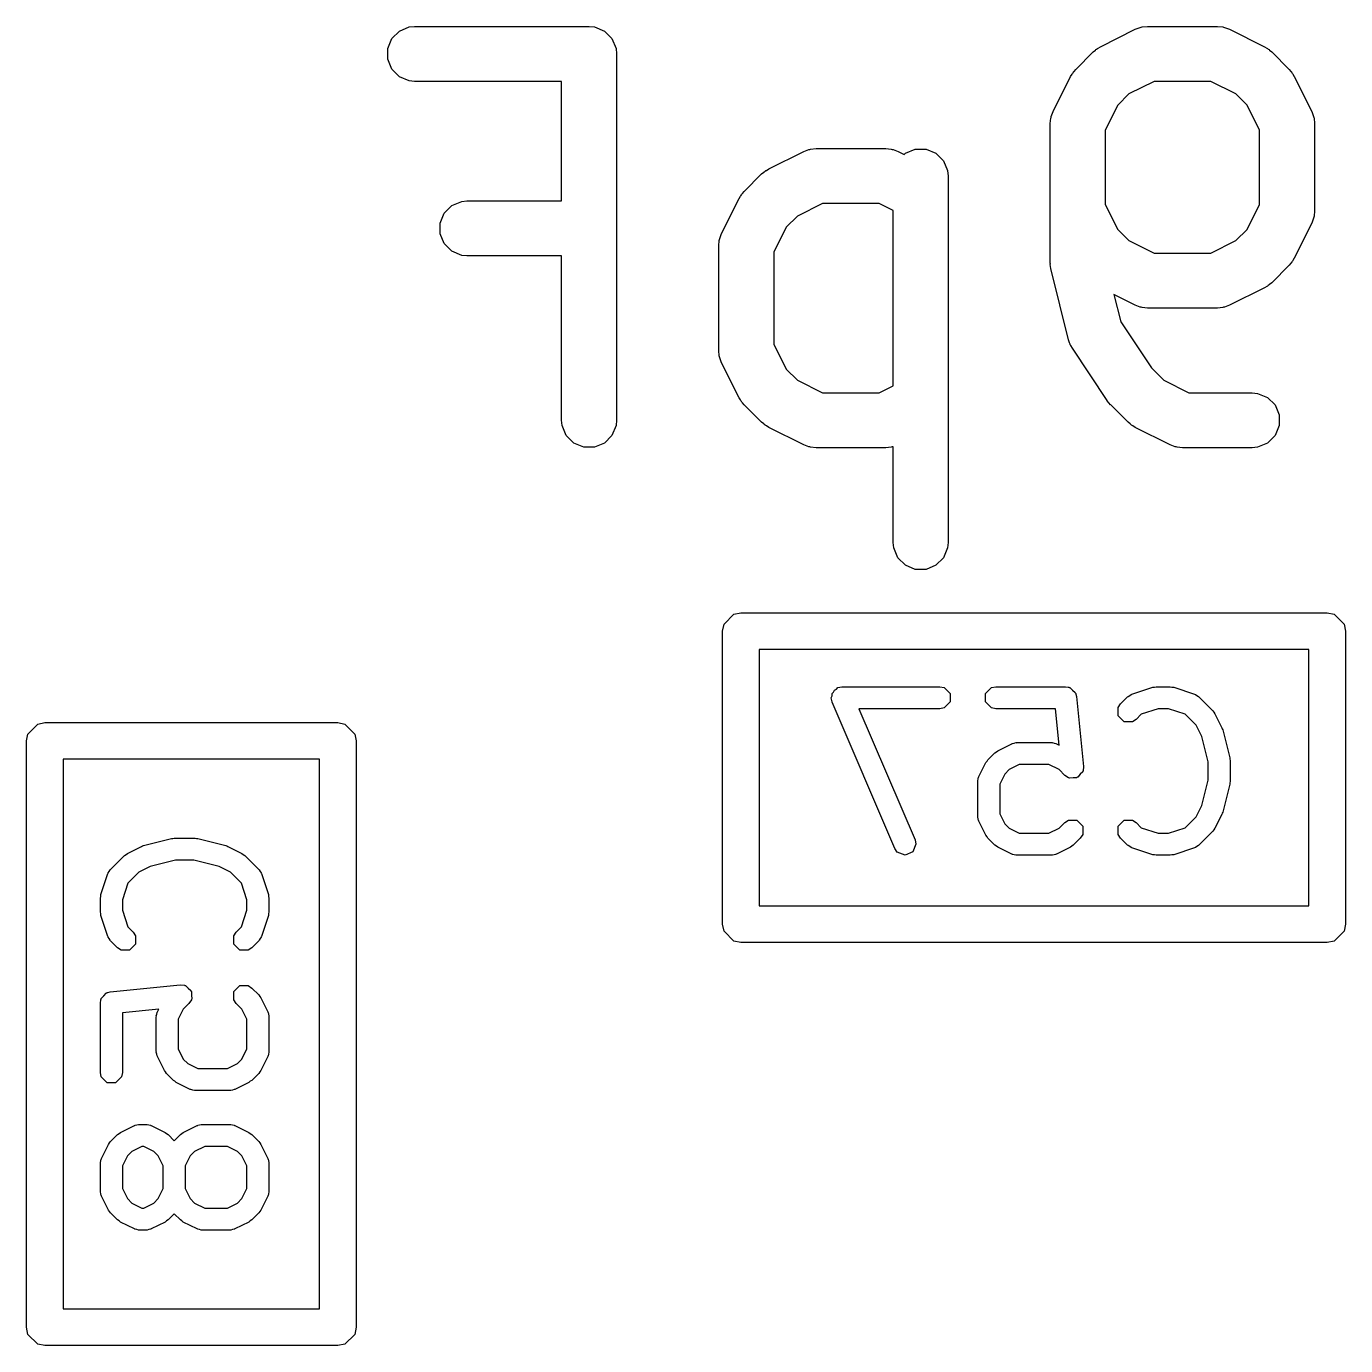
# Model space of a CAD drawing. Header units: inches. Extents: x -2.1 to 1.75, y 0.25 to 2.74.
# Drawn here: x -1.8022 to -1.6605, y 2.1419 to 2.2837 of the extents above; entities that cross this region are included whole.
import ezdxf

# ---------------------------------------------------------------- set-up
doc = ezdxf.new("R2010")
doc.units = ezdxf.units.IN
doc.header["$MEASUREMENT"] = 0
doc.layers.add('BLACK', color=250, linetype='CONTINUOUS')

msp = doc.modelspace()

# ---------------------------------------------------------------- linework, layer by layer
at = {"layer": 'BLACK', "linetype": 'CONTINUOUS'}
for p, q in [((-1.76213, 2.28317), (-1.76107, 2.28361)), ((-1.76107, 2.28361), (-1.76049, 2.28367)), ((-1.76049, 2.28367), (-1.74174, 2.28367)), ((-1.74174, 2.28367), (-1.74117, 2.28361)), ((-1.74117, 2.28361), (-1.7401, 2.28317)), ((-1.68307, 2.28336), (-1.68253, 2.28356)), ((-1.68253, 2.28356), (-1.68243, 2.28357)), ((-1.68243, 2.28357), (-1.68233, 2.28361)), ((-1.68233, 2.28361), (-1.68175, 2.28367)), ((-1.68175, 2.28367), (-1.67425, 2.28367)), ((-1.67425, 2.28367), (-1.67368, 2.28361)), ((-1.67368, 2.28361), (-1.67358, 2.28357)), ((-1.67358, 2.28357), (-1.67347, 2.28356)), ((-1.67347, 2.28356), (-1.67293, 2.28336)), ((-1.76339, 2.28129), (-1.76295, 2.28236)), ((-1.76295, 2.28236), (-1.76213, 2.28317)), ((-1.7401, 2.28317), (-1.73929, 2.28236)), ((-1.73929, 2.28236), (-1.73885, 2.28129)), ((-1.68682, 2.28148), (-1.68307, 2.28336)), ((-1.67293, 2.28336), (-1.66918, 2.28148)), ((-1.76339, 2.28014), (-1.76339, 2.28129)), ((-1.73885, 2.28129), (-1.73879, 2.28072)), ((-1.73879, 2.28072), (-1.73879, 2.24135)), ((-1.68946, 2.27905), (-1.68759, 2.28093)), ((-1.68759, 2.28093), (-1.68736, 2.28111)), ((-1.68736, 2.28111), (-1.68731, 2.28117)), ((-1.68731, 2.28117), (-1.68722, 2.28123)), ((-1.68722, 2.28123), (-1.68714, 2.2813)), ((-1.68714, 2.2813), (-1.68707, 2.28133)), ((-1.68707, 2.28133), (-1.68682, 2.28148)), ((-1.66918, 2.28148), (-1.66893, 2.28133)), ((-1.66893, 2.28133), (-1.66886, 2.2813)), ((-1.66886, 2.2813), (-1.66878, 2.28123)), ((-1.66878, 2.28123), (-1.66869, 2.28117)), ((-1.66869, 2.28117), (-1.66864, 2.28111)), ((-1.66864, 2.28111), (-1.66841, 2.28093)), ((-1.66841, 2.28093), (-1.66654, 2.27905)), ((-1.76295, 2.27908), (-1.76339, 2.28014)), ((-1.76213, 2.27826), (-1.76295, 2.27908)), ((-1.76107, 2.27782), (-1.76213, 2.27826)), ((-1.76049, 2.27776), (-1.76107, 2.27782)), ((-1.7447, 2.27776), (-1.76049, 2.27776)), ((-1.7447, 2.26492), (-1.7447, 2.27776)), ((-1.69189, 2.27454), (-1.69002, 2.27829)), ((-1.69002, 2.27829), (-1.68986, 2.27853)), ((-1.68986, 2.27853), (-1.68983, 2.27861)), ((-1.68983, 2.27861), (-1.68976, 2.27869)), ((-1.68976, 2.27869), (-1.68971, 2.27878)), ((-1.68971, 2.27878), (-1.68965, 2.27883)), ((-1.68965, 2.27883), (-1.68946, 2.27905)), ((-1.68105, 2.27776), (-1.68375, 2.27641)), ((-1.67495, 2.27776), (-1.68105, 2.27776)), ((-1.67225, 2.27641), (-1.67495, 2.27776)), ((-1.66654, 2.27905), (-1.66635, 2.27883)), ((-1.66635, 2.27883), (-1.6663, 2.27878)), ((-1.6663, 2.27878), (-1.66624, 2.27869)), ((-1.66624, 2.27869), (-1.66617, 2.27861)), ((-1.66617, 2.27861), (-1.66614, 2.27853)), ((-1.66614, 2.27853), (-1.66599, 2.27829)), ((-1.66599, 2.27829), (-1.66411, 2.27454)), ((-1.68375, 2.27641), (-1.68495, 2.27522)), ((-1.67105, 2.27522), (-1.67225, 2.27641)), ((-1.68495, 2.27522), (-1.6863, 2.27252)), ((-1.66971, 2.27252), (-1.67105, 2.27522)), ((-1.6922, 2.27322), (-1.69215, 2.27379)), ((-1.69215, 2.27379), (-1.69211, 2.27389)), ((-1.69211, 2.27389), (-1.6921, 2.274)), ((-1.6921, 2.274), (-1.69189, 2.27454)), ((-1.66411, 2.27454), (-1.66391, 2.274)), ((-1.66391, 2.274), (-1.6639, 2.27389)), ((-1.6639, 2.27389), (-1.66386, 2.27379)), ((-1.66386, 2.27379), (-1.6638, 2.27322)), ((-1.6922, 2.25822), (-1.6922, 2.27322)), ((-1.6863, 2.27252), (-1.6863, 2.26454)), ((-1.66971, 2.26454), (-1.66971, 2.27252)), ((-1.6638, 2.27322), (-1.6638, 2.26384)), ((-1.72244, 2.26836), (-1.71869, 2.27023)), ((-1.71869, 2.27023), (-1.71815, 2.27044)), ((-1.71815, 2.27044), (-1.71805, 2.27045)), ((-1.71805, 2.27045), (-1.71795, 2.27049)), ((-1.71795, 2.27049), (-1.71737, 2.27055)), ((-1.71737, 2.27055), (-1.70987, 2.27055)), ((-1.70987, 2.27055), (-1.7093, 2.27049)), ((-1.7093, 2.27049), (-1.7092, 2.27045)), ((-1.7092, 2.27045), (-1.70909, 2.27044)), ((-1.70909, 2.27044), (-1.70855, 2.27023)), ((-1.70855, 2.27023), (-1.7079, 2.26991)), ((-1.7079, 2.26991), (-1.70776, 2.27005)), ((-1.70776, 2.27005), (-1.7067, 2.27049)), ((-1.7067, 2.27049), (-1.70555, 2.27049)), ((-1.70555, 2.27049), (-1.70448, 2.27005)), ((-1.70448, 2.27005), (-1.70367, 2.26923)), ((-1.72321, 2.26781), (-1.72298, 2.26799)), ((-1.72298, 2.26799), (-1.72293, 2.26805)), ((-1.72293, 2.26805), (-1.72284, 2.26811)), ((-1.72284, 2.26811), (-1.72276, 2.26817)), ((-1.72276, 2.26817), (-1.72269, 2.2682)), ((-1.72269, 2.2682), (-1.72244, 2.26836)), ((-1.70367, 2.26923), (-1.70323, 2.26817)), ((-1.70323, 2.26817), (-1.70317, 2.26759)), ((-1.72508, 2.26593), (-1.72321, 2.26781)), ((-1.70317, 2.26759), (-1.70317, 2.22822)), ((-1.72751, 2.26141), (-1.72564, 2.26516)), ((-1.72564, 2.26516), (-1.72548, 2.26541)), ((-1.72548, 2.26541), (-1.72545, 2.26548)), ((-1.72545, 2.26548), (-1.72538, 2.26556)), ((-1.72538, 2.26556), (-1.72533, 2.26565)), ((-1.72533, 2.26565), (-1.72527, 2.2657)), ((-1.72527, 2.2657), (-1.72508, 2.26593)), ((-1.75776, 2.26254), (-1.75732, 2.26361)), ((-1.75732, 2.26361), (-1.75651, 2.26442)), ((-1.75651, 2.26442), (-1.75544, 2.26486)), ((-1.75544, 2.26486), (-1.75487, 2.26492)), ((-1.75487, 2.26492), (-1.7447, 2.26492)), ((-1.71667, 2.26464), (-1.71937, 2.26329)), ((-1.71057, 2.26464), (-1.71667, 2.26464)), ((-1.70908, 2.26389), (-1.71057, 2.26464)), ((-1.70908, 2.24505), (-1.70908, 2.26389)), ((-1.6863, 2.26454), (-1.68495, 2.26184)), ((-1.67105, 2.26184), (-1.66971, 2.26454)), ((-1.6638, 2.26384), (-1.66386, 2.26327)), ((-1.75776, 2.26139), (-1.75776, 2.26254)), ((-1.71937, 2.26329), (-1.72057, 2.26209)), ((-1.66411, 2.26252), (-1.66599, 2.25877)), ((-1.66391, 2.26306), (-1.66411, 2.26252)), ((-1.6639, 2.26317), (-1.66391, 2.26306)), ((-1.66386, 2.26327), (-1.6639, 2.26317)), ((-1.75732, 2.26033), (-1.75776, 2.26139)), ((-1.72777, 2.26067), (-1.72773, 2.26077)), ((-1.72773, 2.26077), (-1.72772, 2.26087)), ((-1.72772, 2.26087), (-1.72751, 2.26141)), ((-1.72057, 2.26209), (-1.72192, 2.2594)), ((-1.68495, 2.26184), (-1.68375, 2.26065)), ((-1.67225, 2.26065), (-1.67105, 2.26184)), ((-1.75651, 2.25951), (-1.75732, 2.26033)), ((-1.75544, 2.25907), (-1.75651, 2.25951)), ((-1.72782, 2.26009), (-1.72777, 2.26067)), ((-1.72782, 2.24884), (-1.72782, 2.26009)), ((-1.72192, 2.2594), (-1.72192, 2.24954)), ((-1.68375, 2.26065), (-1.68105, 2.2593)), ((-1.67495, 2.2593), (-1.67225, 2.26065)), ((-1.75487, 2.25902), (-1.75544, 2.25907)), ((-1.7447, 2.25902), (-1.75487, 2.25902)), ((-1.7447, 2.24135), (-1.7447, 2.25902)), ((-1.69219, 2.25812), (-1.6922, 2.25822)), ((-1.6922, 2.25808), (-1.69219, 2.25812)), ((-1.69217, 2.25786), (-1.6922, 2.25808)), ((-1.68105, 2.2593), (-1.67495, 2.2593)), ((-1.66654, 2.25801), (-1.66841, 2.25613)), ((-1.66635, 2.25823), (-1.66654, 2.25801)), ((-1.6663, 2.25828), (-1.66635, 2.25823)), ((-1.66624, 2.25837), (-1.6663, 2.25828)), ((-1.66617, 2.25845), (-1.66624, 2.25837)), ((-1.66614, 2.25852), (-1.66617, 2.25845)), ((-1.66599, 2.25877), (-1.66614, 2.25852)), ((-1.69215, 2.25764), (-1.69217, 2.25786)), ((-1.69213, 2.2576), (-1.69215, 2.25764)), ((-1.69211, 2.2575), (-1.69213, 2.2576)), ((-1.69024, 2.25), (-1.69211, 2.2575)), ((-1.66918, 2.25558), (-1.67293, 2.2537)), ((-1.66893, 2.25573), (-1.66918, 2.25558)), ((-1.66886, 2.25576), (-1.66893, 2.25573)), ((-1.66878, 2.25583), (-1.66886, 2.25576)), ((-1.66869, 2.25589), (-1.66878, 2.25583)), ((-1.66864, 2.25594), (-1.66869, 2.25589)), ((-1.66841, 2.25613), (-1.66864, 2.25594)), ((-1.68307, 2.2537), (-1.68536, 2.25485)), ((-1.68536, 2.25485), (-1.68463, 2.25193)), ((-1.68253, 2.2535), (-1.68307, 2.2537)), ((-1.67293, 2.2537), (-1.67347, 2.2535)), ((-1.68243, 2.25349), (-1.68253, 2.2535)), ((-1.68233, 2.25345), (-1.68243, 2.25349)), ((-1.68175, 2.25339), (-1.68233, 2.25345)), ((-1.67425, 2.25339), (-1.68175, 2.25339)), ((-1.67368, 2.25345), (-1.67425, 2.25339)), ((-1.67358, 2.25349), (-1.67368, 2.25345)), ((-1.67347, 2.2535), (-1.67358, 2.25349)), ((-1.68463, 2.25193), (-1.68133, 2.24698)), ((-1.72192, 2.24954), (-1.72057, 2.24684)), ((-1.69012, 2.24966), (-1.69024, 2.25)), ((-1.6901, 2.24959), (-1.69012, 2.24966)), ((-1.69007, 2.24953), (-1.6901, 2.24959)), ((-1.69005, 2.24946), (-1.69007, 2.24953)), ((-1.69, 2.2494), (-1.69005, 2.24946)), ((-1.72777, 2.24827), (-1.72782, 2.24884)), ((-1.72773, 2.24817), (-1.72777, 2.24827)), ((-1.72772, 2.24806), (-1.72773, 2.24817)), ((-1.72751, 2.24752), (-1.72772, 2.24806)), ((-1.68983, 2.24908), (-1.69, 2.2494)), ((-1.68608, 2.24346), (-1.68983, 2.24908)), ((-1.72564, 2.24377), (-1.72751, 2.24752)), ((-1.72057, 2.24684), (-1.71937, 2.24565)), ((-1.68133, 2.24698), (-1.68, 2.24565)), ((-1.71937, 2.24565), (-1.71667, 2.2443)), ((-1.68, 2.24565), (-1.6773, 2.2443)), ((-1.72548, 2.24353), (-1.72564, 2.24377)), ((-1.71667, 2.2443), (-1.71057, 2.2443)), ((-1.71057, 2.2443), (-1.70908, 2.24505)), ((-1.6773, 2.2443), (-1.6705, 2.2443)), ((-1.6705, 2.2443), (-1.66993, 2.24424)), ((-1.66993, 2.24424), (-1.66886, 2.2438)), ((-1.66886, 2.2438), (-1.66805, 2.24299)), ((-1.72545, 2.24345), (-1.72548, 2.24353)), ((-1.72538, 2.24337), (-1.72545, 2.24345)), ((-1.72533, 2.24328), (-1.72538, 2.24337)), ((-1.72527, 2.24323), (-1.72533, 2.24328)), ((-1.72508, 2.24301), (-1.72527, 2.24323)), ((-1.72321, 2.24113), (-1.72508, 2.24301)), ((-1.68608, 2.24345), (-1.68608, 2.24346)), ((-1.68608, 2.24346), (-1.68608, 2.24346)), ((-1.6859, 2.24324), (-1.68608, 2.24345)), ((-1.68572, 2.24301), (-1.6859, 2.24324)), ((-1.68571, 2.24301), (-1.68572, 2.24301)), ((-1.68572, 2.24301), (-1.68572, 2.24301)), ((-1.68384, 2.24113), (-1.68571, 2.24301)), ((-1.66805, 2.24299), (-1.66761, 2.24192)), ((-1.74464, 2.24077), (-1.7447, 2.24135)), ((-1.73879, 2.24135), (-1.73885, 2.24077)), ((-1.72298, 2.24095), (-1.72321, 2.24113)), ((-1.72293, 2.24089), (-1.72298, 2.24095)), ((-1.68361, 2.24095), (-1.68384, 2.24113)), ((-1.68356, 2.24089), (-1.68361, 2.24095)), ((-1.66761, 2.24192), (-1.66761, 2.24077)), ((-1.7442, 2.23971), (-1.74464, 2.24077)), ((-1.74338, 2.23889), (-1.7442, 2.23971)), ((-1.73929, 2.23971), (-1.7401, 2.23889)), ((-1.73885, 2.24077), (-1.73929, 2.23971)), ((-1.72284, 2.24083), (-1.72293, 2.24089)), ((-1.72276, 2.24077), (-1.72284, 2.24083)), ((-1.72269, 2.24074), (-1.72276, 2.24077)), ((-1.72244, 2.24058), (-1.72269, 2.24074)), ((-1.71869, 2.2387), (-1.72244, 2.24058)), ((-1.68347, 2.24083), (-1.68356, 2.24089)), ((-1.68339, 2.24077), (-1.68347, 2.24083)), ((-1.68332, 2.24074), (-1.68339, 2.24077)), ((-1.68307, 2.24058), (-1.68332, 2.24074)), ((-1.67932, 2.2387), (-1.68307, 2.24058)), ((-1.66805, 2.23971), (-1.66886, 2.23889)), ((-1.66761, 2.24077), (-1.66805, 2.23971)), ((-1.74232, 2.23845), (-1.74338, 2.23889)), ((-1.74117, 2.23845), (-1.74232, 2.23845)), ((-1.7401, 2.23889), (-1.74117, 2.23845)), ((-1.71815, 2.2385), (-1.71869, 2.2387)), ((-1.71805, 2.23849), (-1.71815, 2.2385)), ((-1.71795, 2.23845), (-1.71805, 2.23849)), ((-1.71737, 2.23839), (-1.71795, 2.23845)), ((-1.70987, 2.23839), (-1.71737, 2.23839)), ((-1.7093, 2.23845), (-1.70987, 2.23839)), ((-1.7092, 2.23849), (-1.7093, 2.23845)), ((-1.70909, 2.2385), (-1.7092, 2.23849)), ((-1.70908, 2.2385), (-1.70909, 2.2385)), ((-1.70908, 2.22822), (-1.70908, 2.2385)), ((-1.67878, 2.2385), (-1.67932, 2.2387)), ((-1.67868, 2.23849), (-1.67878, 2.2385)), ((-1.67858, 2.23845), (-1.67868, 2.23849)), ((-1.678, 2.23839), (-1.67858, 2.23845)), ((-1.6705, 2.23839), (-1.678, 2.23839)), ((-1.66993, 2.23845), (-1.6705, 2.23839)), ((-1.66886, 2.23889), (-1.66993, 2.23845)), ((-1.70902, 2.22765), (-1.70908, 2.22822)), ((-1.70317, 2.22822), (-1.70323, 2.22765)), ((-1.70858, 2.22658), (-1.70902, 2.22765)), ((-1.70323, 2.22765), (-1.70367, 2.22658)), ((-1.70776, 2.22577), (-1.70858, 2.22658)), ((-1.7067, 2.22533), (-1.70776, 2.22577)), ((-1.70555, 2.22533), (-1.7067, 2.22533)), ((-1.70448, 2.22577), (-1.70555, 2.22533)), ((-1.70367, 2.22658), (-1.70448, 2.22577)), ((-1.72725, 2.21945), (-1.72619, 2.22052)), ((-1.72619, 2.22052), (-1.72543, 2.22067)), ((-1.72543, 2.22067), (-1.66244, 2.22067)), ((-1.66244, 2.22067), (-1.66169, 2.22052)), ((-1.66169, 2.22052), (-1.66062, 2.21945)), ((-1.7274, 2.2187), (-1.72725, 2.21945)), ((-1.7274, 2.1872), (-1.7274, 2.2187)), ((-1.66062, 2.21945), (-1.66047, 2.2187)), ((-1.66047, 2.2187), (-1.66047, 2.1872)), ((-1.72346, 2.21673), (-1.72346, 2.18917)), ((-1.66441, 2.21673), (-1.72346, 2.21673)), ((-1.66441, 2.18917), (-1.66441, 2.21673)), ((-1.71518, 2.21246), (-1.71501, 2.21263)), ((-1.71501, 2.21263), (-1.71459, 2.21271)), ((-1.71459, 2.21271), (-1.71457, 2.21272)), ((-1.71457, 2.21272), (-1.71457, 2.21272)), ((-1.71457, 2.21272), (-1.71456, 2.21272)), ((-1.71456, 2.21272), (-1.70406, 2.21272)), ((-1.70406, 2.21272), (-1.70361, 2.21263)), ((-1.70361, 2.21263), (-1.70297, 2.21199)), ((-1.69915, 2.21199), (-1.69851, 2.21263)), ((-1.69851, 2.21263), (-1.69806, 2.21272)), ((-1.69806, 2.21272), (-1.69056, 2.21272)), ((-1.69056, 2.21272), (-1.69028, 2.21266)), ((-1.69028, 2.21266), (-1.69022, 2.21267)), ((-1.69022, 2.21267), (-1.69019, 2.21265)), ((-1.69019, 2.21265), (-1.69011, 2.21263)), ((-1.69011, 2.21263), (-1.68983, 2.21235)), ((-1.68344, 2.21191), (-1.68119, 2.21266)), ((-1.68119, 2.21266), (-1.681, 2.21268)), ((-1.681, 2.21268), (-1.68081, 2.21272)), ((-1.68081, 2.21272), (-1.67931, 2.21272)), ((-1.67931, 2.21272), (-1.67913, 2.21268)), ((-1.67913, 2.21268), (-1.67894, 2.21266)), ((-1.67894, 2.21266), (-1.67669, 2.21191)), ((-1.71574, 2.21152), (-1.71565, 2.21175)), ((-1.71565, 2.2111), (-1.71574, 2.21152)), ((-1.71565, 2.21199), (-1.71549, 2.21215)), ((-1.71565, 2.21175), (-1.71565, 2.21199)), ((-1.71549, 2.21215), (-1.7154, 2.21236)), ((-1.7154, 2.21236), (-1.71518, 2.21246)), ((-1.70297, 2.21199), (-1.70297, 2.21109)), ((-1.69915, 2.21109), (-1.69915, 2.21199)), ((-1.68983, 2.21235), (-1.68952, 2.2121)), ((-1.68952, 2.2121), (-1.6895, 2.21202)), ((-1.6895, 2.21202), (-1.68947, 2.21199)), ((-1.68947, 2.21199), (-1.68947, 2.21193)), ((-1.68947, 2.21193), (-1.68939, 2.21166)), ((-1.68939, 2.21166), (-1.68864, 2.20416)), ((-1.68465, 2.21087), (-1.6839, 2.21162)), ((-1.6839, 2.21162), (-1.68385, 2.21166)), ((-1.68385, 2.21166), (-1.68384, 2.21168)), ((-1.68384, 2.21168), (-1.68367, 2.21177)), ((-1.68367, 2.21177), (-1.68352, 2.21188)), ((-1.68352, 2.21188), (-1.68349, 2.21188)), ((-1.68349, 2.21188), (-1.68344, 2.21191)), ((-1.67669, 2.21191), (-1.67664, 2.21188)), ((-1.67664, 2.21188), (-1.67661, 2.21188)), ((-1.67661, 2.21188), (-1.67645, 2.21177)), ((-1.67645, 2.21177), (-1.67629, 2.21168)), ((-1.67629, 2.21168), (-1.67628, 2.21166)), ((-1.67628, 2.21166), (-1.67623, 2.21162)), ((-1.67623, 2.21162), (-1.67473, 2.21012)), ((-1.71565, 2.21109), (-1.71565, 2.2111)), ((-1.71565, 2.21108), (-1.71565, 2.21109)), ((-1.71565, 2.21107), (-1.71565, 2.21108)), ((-1.7089, 2.19533), (-1.71565, 2.21107)), ((-1.70406, 2.21036), (-1.71277, 2.21036)), ((-1.71277, 2.21036), (-1.70672, 2.19626)), ((-1.70361, 2.21045), (-1.70406, 2.21036)), ((-1.70297, 2.21109), (-1.70361, 2.21045)), ((-1.69851, 2.21045), (-1.69915, 2.21109)), ((-1.69806, 2.21036), (-1.69851, 2.21045)), ((-1.69163, 2.21036), (-1.69806, 2.21036)), ((-1.69124, 2.20645), (-1.69163, 2.21036)), ((-1.6849, 2.21049), (-1.68465, 2.21087)), ((-1.6849, 2.20959), (-1.6849, 2.21049)), ((-1.68243, 2.20976), (-1.68298, 2.2092)), ((-1.68062, 2.21036), (-1.68243, 2.20976)), ((-1.67951, 2.21036), (-1.68062, 2.21036)), ((-1.6777, 2.20976), (-1.67951, 2.21036)), ((-1.67654, 2.20859), (-1.6777, 2.20976)), ((-1.67473, 2.21012), (-1.67462, 2.20997)), ((-1.67462, 2.20997), (-1.67451, 2.20982)), ((-1.67451, 2.20982), (-1.67376, 2.20832)), ((-1.80205, 2.20764), (-1.80099, 2.20871)), ((-1.80099, 2.20871), (-1.80024, 2.20886)), ((-1.80024, 2.20886), (-1.76874, 2.20886)), ((-1.76874, 2.20886), (-1.76799, 2.20871)), ((-1.76799, 2.20871), (-1.76692, 2.20764)), ((-1.68427, 2.20895), (-1.6849, 2.20959)), ((-1.68336, 2.20895), (-1.68427, 2.20895)), ((-1.68298, 2.2092), (-1.68336, 2.20895)), ((-1.67593, 2.20738), (-1.67654, 2.20859)), ((-1.67376, 2.20832), (-1.67372, 2.20819)), ((-1.8022, 2.20689), (-1.80205, 2.20764)), ((-1.8022, 2.1439), (-1.8022, 2.20689)), ((-1.76692, 2.20764), (-1.76677, 2.20689)), ((-1.76677, 2.20689), (-1.76677, 2.1439)), ((-1.67525, 2.20464), (-1.67593, 2.20738)), ((-1.67372, 2.20819), (-1.67367, 2.20808)), ((-1.67367, 2.20808), (-1.67292, 2.20508)), ((-1.6989, 2.20487), (-1.69815, 2.20562)), ((-1.69815, 2.20562), (-1.69799, 2.20573)), ((-1.69799, 2.20573), (-1.69784, 2.20585)), ((-1.69784, 2.20585), (-1.69634, 2.2066)), ((-1.69634, 2.2066), (-1.69628, 2.20661)), ((-1.69628, 2.20661), (-1.69626, 2.20663)), ((-1.69626, 2.20663), (-1.69608, 2.20667)), ((-1.69608, 2.20667), (-1.6959, 2.20672)), ((-1.6959, 2.20672), (-1.69587, 2.20671)), ((-1.69587, 2.20671), (-1.69581, 2.20672)), ((-1.69581, 2.20672), (-1.69206, 2.20672)), ((-1.69206, 2.20672), (-1.692, 2.20671)), ((-1.692, 2.20671), (-1.69198, 2.20672)), ((-1.69198, 2.20672), (-1.6918, 2.20667)), ((-1.6918, 2.20667), (-1.69161, 2.20663)), ((-1.69161, 2.20663), (-1.69159, 2.20661)), ((-1.69159, 2.20661), (-1.69153, 2.2066)), ((-1.69153, 2.2066), (-1.69124, 2.20645)), ((-1.79827, 2.20492), (-1.79827, 2.14587)), ((-1.77071, 2.20492), (-1.79827, 2.20492)), ((-1.77071, 2.14587), (-1.77071, 2.20492)), ((-1.69987, 2.20307), (-1.69912, 2.20457)), ((-1.69912, 2.20457), (-1.699, 2.20472)), ((-1.699, 2.20472), (-1.6989, 2.20487)), ((-1.69553, 2.20436), (-1.69661, 2.20382)), ((-1.69234, 2.20436), (-1.69553, 2.20436)), ((-1.69126, 2.20382), (-1.69234, 2.20436)), ((-1.68864, 2.20416), (-1.68868, 2.2037)), ((-1.67525, 2.20268), (-1.67525, 2.20464)), ((-1.67292, 2.20508), (-1.67291, 2.20493)), ((-1.67291, 2.20493), (-1.67288, 2.20479)), ((-1.67288, 2.20479), (-1.67288, 2.20254)), ((-1.69999, 2.20262), (-1.69994, 2.20281)), ((-1.69994, 2.20281), (-1.6999, 2.20299)), ((-1.6999, 2.20299), (-1.69988, 2.20301)), ((-1.69988, 2.20301), (-1.69987, 2.20307)), ((-1.69709, 2.20334), (-1.69763, 2.20226)), ((-1.69661, 2.20382), (-1.69709, 2.20334)), ((-1.69065, 2.2032), (-1.69126, 2.20382)), ((-1.69026, 2.20295), (-1.69065, 2.2032)), ((-1.6902, 2.20295), (-1.69026, 2.20295)), ((-1.69015, 2.20291), (-1.6902, 2.20295)), ((-1.68976, 2.20295), (-1.69015, 2.20291)), ((-1.68936, 2.20295), (-1.68976, 2.20295)), ((-1.68932, 2.20299), (-1.68936, 2.20295)), ((-1.68925, 2.203), (-1.68932, 2.20299)), ((-1.689, 2.20331), (-1.68925, 2.203)), ((-1.68872, 2.20359), (-1.689, 2.20331)), ((-1.68868, 2.2037), (-1.68872, 2.20365)), ((-1.68872, 2.20365), (-1.68872, 2.20359)), ((-1.67593, 2.19995), (-1.67525, 2.20268)), ((-1.69998, 2.2026), (-1.69999, 2.20262)), ((-1.69999, 2.20254), (-1.69998, 2.2026)), ((-1.69999, 2.19879), (-1.69999, 2.20254)), ((-1.69763, 2.20226), (-1.69763, 2.19907)), ((-1.67292, 2.20225), (-1.67367, 2.19925)), ((-1.67291, 2.2024), (-1.67292, 2.20225)), ((-1.67288, 2.20254), (-1.67291, 2.2024)), ((-1.67654, 2.19874), (-1.67593, 2.19995)), ((-1.69998, 2.19873), (-1.69999, 2.19879)), ((-1.69999, 2.19871), (-1.69998, 2.19873)), ((-1.69994, 2.19852), (-1.69999, 2.19871)), ((-1.6999, 2.19834), (-1.69994, 2.19852)), ((-1.69763, 2.19907), (-1.69709, 2.19799)), ((-1.69065, 2.19813), (-1.69026, 2.19838)), ((-1.69026, 2.19838), (-1.68936, 2.19838)), ((-1.68936, 2.19838), (-1.68872, 2.19774)), ((-1.6849, 2.19774), (-1.68427, 2.19838)), ((-1.68427, 2.19838), (-1.68336, 2.19838)), ((-1.68336, 2.19838), (-1.68298, 2.19813)), ((-1.6777, 2.19757), (-1.67654, 2.19874)), ((-1.67376, 2.19901), (-1.67451, 2.19751)), ((-1.67372, 2.19914), (-1.67376, 2.19901)), ((-1.67367, 2.19925), (-1.67372, 2.19914)), ((-1.69988, 2.19832), (-1.6999, 2.19834)), ((-1.69987, 2.19826), (-1.69988, 2.19832)), ((-1.69912, 2.19676), (-1.69987, 2.19826)), ((-1.69709, 2.19799), (-1.69661, 2.19751)), ((-1.69661, 2.19751), (-1.69553, 2.19697)), ((-1.69553, 2.19697), (-1.69234, 2.19697)), ((-1.69234, 2.19697), (-1.69126, 2.19751)), ((-1.69126, 2.19751), (-1.69065, 2.19813)), ((-1.68872, 2.19774), (-1.68872, 2.19684)), ((-1.6849, 2.19684), (-1.6849, 2.19774)), ((-1.68298, 2.19813), (-1.68243, 2.19757)), ((-1.68243, 2.19757), (-1.68062, 2.19697)), ((-1.68062, 2.19697), (-1.67951, 2.19697)), ((-1.67951, 2.19697), (-1.6777, 2.19757)), ((-1.67473, 2.1972), (-1.67623, 2.1957)), ((-1.67462, 2.19736), (-1.67473, 2.1972)), ((-1.67451, 2.19751), (-1.67462, 2.19736)), ((-1.79135, 2.19482), (-1.78985, 2.19557)), ((-1.78985, 2.19557), (-1.78973, 2.19561)), ((-1.78973, 2.19561), (-1.78961, 2.19566)), ((-1.78961, 2.19566), (-1.78661, 2.19641)), ((-1.78661, 2.19641), (-1.78647, 2.19642)), ((-1.78647, 2.19642), (-1.78632, 2.19645)), ((-1.78632, 2.19645), (-1.78407, 2.19645)), ((-1.78407, 2.19645), (-1.78393, 2.19642)), ((-1.78393, 2.19642), (-1.78379, 2.19641)), ((-1.78379, 2.19641), (-1.78079, 2.19566)), ((-1.78079, 2.19566), (-1.78067, 2.19561)), ((-1.78067, 2.19561), (-1.78055, 2.19557)), ((-1.78055, 2.19557), (-1.77905, 2.19482)), ((-1.70663, 2.1958), (-1.70696, 2.19497)), ((-1.70672, 2.19626), (-1.70663, 2.1958)), ((-1.699, 2.19661), (-1.69912, 2.19676)), ((-1.6989, 2.19645), (-1.699, 2.19661)), ((-1.69815, 2.1957), (-1.6989, 2.19645)), ((-1.69799, 2.1956), (-1.69815, 2.1957)), ((-1.69784, 2.19548), (-1.69799, 2.1956)), ((-1.68988, 2.1956), (-1.69003, 2.19548)), ((-1.68973, 2.1957), (-1.68988, 2.1956)), ((-1.68898, 2.19645), (-1.68973, 2.1957)), ((-1.68872, 2.19684), (-1.68898, 2.19645)), ((-1.68465, 2.19645), (-1.6849, 2.19684)), ((-1.6839, 2.1957), (-1.68465, 2.19645)), ((-1.68385, 2.19567), (-1.6839, 2.1957)), ((-1.68384, 2.19565), (-1.68385, 2.19567)), ((-1.68367, 2.19555), (-1.68384, 2.19565)), ((-1.68352, 2.19545), (-1.68367, 2.19555)), ((-1.67645, 2.19555), (-1.67661, 2.19545)), ((-1.67629, 2.19565), (-1.67645, 2.19555)), ((-1.67628, 2.19567), (-1.67629, 2.19565)), ((-1.67623, 2.1957), (-1.67628, 2.19567)), ((-1.79316, 2.1931), (-1.79166, 2.1946)), ((-1.79166, 2.1946), (-1.7915, 2.19471)), ((-1.7915, 2.19471), (-1.79135, 2.19482)), ((-1.77905, 2.19482), (-1.7789, 2.19471)), ((-1.7789, 2.19471), (-1.77874, 2.1946)), ((-1.77874, 2.1946), (-1.77724, 2.1931)), ((-1.70864, 2.19495), (-1.7089, 2.19533)), ((-1.7078, 2.19461), (-1.70864, 2.19495)), ((-1.70696, 2.19497), (-1.7078, 2.19461)), ((-1.69634, 2.19473), (-1.69784, 2.19548)), ((-1.69628, 2.19472), (-1.69634, 2.19473)), ((-1.69626, 2.1947), (-1.69628, 2.19472)), ((-1.69608, 2.19466), (-1.69626, 2.1947)), ((-1.6959, 2.19461), (-1.69608, 2.19466)), ((-1.69587, 2.19462), (-1.6959, 2.19461)), ((-1.69581, 2.19461), (-1.69587, 2.19462)), ((-1.69206, 2.19461), (-1.69581, 2.19461)), ((-1.692, 2.19462), (-1.69206, 2.19461)), ((-1.69198, 2.19461), (-1.692, 2.19462)), ((-1.6918, 2.19466), (-1.69198, 2.19461)), ((-1.69161, 2.1947), (-1.6918, 2.19466)), ((-1.69159, 2.19472), (-1.69161, 2.1947)), ((-1.69153, 2.19473), (-1.69159, 2.19472)), ((-1.69003, 2.19548), (-1.69153, 2.19473)), ((-1.68349, 2.19545), (-1.68352, 2.19545)), ((-1.68344, 2.19542), (-1.68349, 2.19545)), ((-1.68119, 2.19467), (-1.68344, 2.19542)), ((-1.681, 2.19465), (-1.68119, 2.19467)), ((-1.68081, 2.19461), (-1.681, 2.19465)), ((-1.67931, 2.19461), (-1.68081, 2.19461)), ((-1.67913, 2.19465), (-1.67931, 2.19461)), ((-1.67894, 2.19467), (-1.67913, 2.19465)), ((-1.67669, 2.19542), (-1.67894, 2.19467)), ((-1.67664, 2.19545), (-1.67669, 2.19542)), ((-1.67661, 2.19545), (-1.67664, 2.19545)), ((-1.79342, 2.19272), (-1.79331, 2.19288)), ((-1.79342, 2.19269), (-1.79342, 2.19272)), ((-1.79331, 2.19288), (-1.79322, 2.19304)), ((-1.79322, 2.19304), (-1.79319, 2.19305)), ((-1.79319, 2.19305), (-1.79316, 2.1931)), ((-1.79012, 2.1928), (-1.79129, 2.19163)), ((-1.78891, 2.1934), (-1.79012, 2.1928)), ((-1.78618, 2.19409), (-1.78891, 2.1934)), ((-1.78422, 2.19409), (-1.78618, 2.19409)), ((-1.78149, 2.1934), (-1.78422, 2.19409)), ((-1.78028, 2.1928), (-1.78149, 2.1934)), ((-1.77911, 2.19163), (-1.78028, 2.1928)), ((-1.77724, 2.1931), (-1.77721, 2.19305)), ((-1.77721, 2.19305), (-1.77718, 2.19304)), ((-1.77718, 2.19304), (-1.77709, 2.19288)), ((-1.77709, 2.19288), (-1.77698, 2.19272)), ((-1.77698, 2.19272), (-1.77698, 2.19269)), ((-1.79419, 2.19039), (-1.79344, 2.19264)), ((-1.79344, 2.19264), (-1.79342, 2.19269)), ((-1.79129, 2.19163), (-1.79189, 2.18983)), ((-1.77851, 2.18983), (-1.77911, 2.19163)), ((-1.77698, 2.19269), (-1.77696, 2.19264)), ((-1.77696, 2.19264), (-1.77621, 2.19039)), ((-1.79425, 2.19002), (-1.79422, 2.1902)), ((-1.79425, 2.18852), (-1.79425, 2.19002)), ((-1.79422, 2.1902), (-1.79419, 2.19039)), ((-1.77621, 2.19039), (-1.77618, 2.1902)), ((-1.77618, 2.1902), (-1.77614, 2.19002)), ((-1.77614, 2.19002), (-1.77614, 2.18852)), ((-1.79422, 2.18833), (-1.79425, 2.18852)), ((-1.79189, 2.18983), (-1.79189, 2.18871)), ((-1.79189, 2.18871), (-1.79129, 2.18691)), ((-1.77911, 2.18691), (-1.77851, 2.18871)), ((-1.77851, 2.18871), (-1.77851, 2.18983)), ((-1.77614, 2.18852), (-1.77618, 2.18833)), ((-1.72346, 2.18917), (-1.66441, 2.18917)), ((-1.79419, 2.18814), (-1.79422, 2.18833)), ((-1.79344, 2.18589), (-1.79419, 2.18814)), ((-1.77621, 2.18814), (-1.77696, 2.18589)), ((-1.77618, 2.18833), (-1.77621, 2.18814)), ((-1.72725, 2.18645), (-1.7274, 2.1872)), ((-1.66047, 2.1872), (-1.66062, 2.18645)), ((-1.79342, 2.18584), (-1.79344, 2.18589)), ((-1.79342, 2.18582), (-1.79342, 2.18584)), ((-1.79331, 2.18566), (-1.79342, 2.18582)), ((-1.79322, 2.18549), (-1.79331, 2.18566)), ((-1.79129, 2.18691), (-1.79074, 2.18635)), ((-1.79074, 2.18635), (-1.79048, 2.18597)), ((-1.79048, 2.18597), (-1.79048, 2.18507)), ((-1.77992, 2.18597), (-1.77966, 2.18635)), ((-1.77992, 2.18507), (-1.77992, 2.18597)), ((-1.77966, 2.18635), (-1.77911, 2.18691)), ((-1.77709, 2.18566), (-1.77718, 2.18549)), ((-1.77698, 2.18582), (-1.77709, 2.18566)), ((-1.77696, 2.18589), (-1.77698, 2.18584)), ((-1.77698, 2.18584), (-1.77698, 2.18582)), ((-1.72619, 2.18539), (-1.72725, 2.18645)), ((-1.66062, 2.18645), (-1.66169, 2.18539)), ((-1.79319, 2.18548), (-1.79322, 2.18549)), ((-1.79316, 2.18543), (-1.79319, 2.18548)), ((-1.79241, 2.18468), (-1.79316, 2.18543)), ((-1.79203, 2.18443), (-1.79241, 2.18468)), ((-1.79112, 2.18443), (-1.79203, 2.18443)), ((-1.79048, 2.18507), (-1.79112, 2.18443)), ((-1.77928, 2.18443), (-1.77992, 2.18507)), ((-1.77837, 2.18443), (-1.77928, 2.18443)), ((-1.77799, 2.18468), (-1.77837, 2.18443)), ((-1.77724, 2.18543), (-1.77799, 2.18468)), ((-1.77721, 2.18548), (-1.77724, 2.18543)), ((-1.77718, 2.18549), (-1.77721, 2.18548)), ((-1.72543, 2.18524), (-1.72619, 2.18539)), ((-1.66244, 2.18524), (-1.72543, 2.18524)), ((-1.66169, 2.18539), (-1.66244, 2.18524)), ((-1.79319, 2.17994), (-1.78569, 2.18069)), ((-1.78569, 2.18069), (-1.78523, 2.18065)), ((-1.78523, 2.18065), (-1.78519, 2.18061)), ((-1.78519, 2.18061), (-1.78512, 2.18061)), ((-1.78512, 2.18061), (-1.78484, 2.18033)), ((-1.78484, 2.18033), (-1.78453, 2.18008)), ((-1.78453, 2.18008), (-1.78453, 2.18001)), ((-1.78453, 2.18001), (-1.78448, 2.17997)), ((-1.78448, 2.17997), (-1.78448, 2.17957)), ((-1.77992, 2.17997), (-1.77928, 2.18061)), ((-1.77992, 2.17907), (-1.77992, 2.17997)), ((-1.77928, 2.18061), (-1.77837, 2.18061)), ((-1.77837, 2.18061), (-1.77799, 2.18035)), ((-1.77799, 2.18035), (-1.77724, 2.1796)), ((-1.79425, 2.17877), (-1.7942, 2.17905)), ((-1.79425, 2.17127), (-1.79425, 2.17877)), ((-1.7942, 2.17911), (-1.79418, 2.17914)), ((-1.7942, 2.17905), (-1.7942, 2.17911)), ((-1.79418, 2.17914), (-1.79416, 2.17922)), ((-1.79416, 2.17922), (-1.79388, 2.1795)), ((-1.79388, 2.1795), (-1.79363, 2.17981)), ((-1.79363, 2.17981), (-1.79355, 2.17983)), ((-1.79355, 2.17983), (-1.79353, 2.17986)), ((-1.79353, 2.17986), (-1.79347, 2.17986)), ((-1.79347, 2.17986), (-1.79319, 2.17994)), ((-1.78474, 2.17868), (-1.78535, 2.17807)), ((-1.78448, 2.17907), (-1.78474, 2.17868)), ((-1.78448, 2.17957), (-1.78444, 2.17918)), ((-1.78444, 2.17918), (-1.78448, 2.17913)), ((-1.78448, 2.17913), (-1.78448, 2.17907)), ((-1.77966, 2.17868), (-1.77992, 2.17907)), ((-1.77905, 2.17807), (-1.77966, 2.17868)), ((-1.77724, 2.1796), (-1.77714, 2.17945)), ((-1.77714, 2.17945), (-1.77702, 2.1793)), ((-1.77702, 2.1793), (-1.77627, 2.1778)), ((-1.78798, 2.17809), (-1.79189, 2.1777)), ((-1.79189, 2.1777), (-1.79189, 2.17127)), ((-1.78826, 2.17727), (-1.78824, 2.17733)), ((-1.78826, 2.17352), (-1.78826, 2.17727)), ((-1.78825, 2.17735), (-1.7882, 2.17753)), ((-1.78824, 2.17733), (-1.78825, 2.17735)), ((-1.7882, 2.17753), (-1.78817, 2.17772)), ((-1.78817, 2.17772), (-1.78815, 2.17774)), ((-1.78815, 2.17774), (-1.78813, 2.1778)), ((-1.78813, 2.1778), (-1.78798, 2.17809)), ((-1.78535, 2.17807), (-1.78589, 2.17699)), ((-1.77851, 2.17699), (-1.77905, 2.17807)), ((-1.77627, 2.1778), (-1.77625, 2.17774)), ((-1.77625, 2.17774), (-1.77623, 2.17772)), ((-1.77623, 2.17772), (-1.7762, 2.17753)), ((-1.7762, 2.17753), (-1.77615, 2.17735)), ((-1.77615, 2.17735), (-1.77616, 2.17733)), ((-1.77616, 2.17733), (-1.77614, 2.17727)), ((-1.77614, 2.17727), (-1.77614, 2.17352)), ((-1.78589, 2.17699), (-1.78589, 2.1738)), ((-1.77851, 2.1738), (-1.77851, 2.17699)), ((-1.78824, 2.17346), (-1.78826, 2.17352)), ((-1.78825, 2.17344), (-1.78824, 2.17346)), ((-1.7882, 2.17325), (-1.78825, 2.17344)), ((-1.78817, 2.17307), (-1.7882, 2.17325)), ((-1.78815, 2.17305), (-1.78817, 2.17307)), ((-1.78813, 2.17299), (-1.78815, 2.17305)), ((-1.78738, 2.17149), (-1.78813, 2.17299)), ((-1.78589, 2.1738), (-1.78535, 2.17272)), ((-1.77905, 2.17272), (-1.77851, 2.1738)), ((-1.77627, 2.17299), (-1.77702, 2.17149)), ((-1.77625, 2.17305), (-1.77627, 2.17299)), ((-1.77623, 2.17307), (-1.77625, 2.17305)), ((-1.7762, 2.17325), (-1.77623, 2.17307)), ((-1.77615, 2.17344), (-1.7762, 2.17325)), ((-1.77614, 2.17352), (-1.77616, 2.17346)), ((-1.77616, 2.17346), (-1.77615, 2.17344)), ((-1.78726, 2.17134), (-1.78738, 2.17149)), ((-1.78535, 2.17272), (-1.78487, 2.17224)), ((-1.78487, 2.17224), (-1.7838, 2.1717)), ((-1.7838, 2.1717), (-1.7806, 2.1717)), ((-1.7806, 2.1717), (-1.77953, 2.17224)), ((-1.77953, 2.17224), (-1.77905, 2.17272)), ((-1.77702, 2.17149), (-1.77714, 2.17134)), ((-1.79416, 2.17082), (-1.79425, 2.17127)), ((-1.79353, 2.17018), (-1.79416, 2.17082)), ((-1.79262, 2.17018), (-1.79353, 2.17018)), ((-1.79198, 2.17082), (-1.79262, 2.17018)), ((-1.79189, 2.17127), (-1.79198, 2.17082)), ((-1.78716, 2.17118), (-1.78726, 2.17134)), ((-1.78641, 2.17043), (-1.78716, 2.17118)), ((-1.78625, 2.17033), (-1.78641, 2.17043)), ((-1.7861, 2.17021), (-1.78625, 2.17033)), ((-1.7846, 2.16946), (-1.7861, 2.17021)), ((-1.7783, 2.17021), (-1.7798, 2.16946)), ((-1.77815, 2.17033), (-1.7783, 2.17021)), ((-1.77799, 2.17043), (-1.77815, 2.17033)), ((-1.77724, 2.17118), (-1.77799, 2.17043)), ((-1.77714, 2.17134), (-1.77724, 2.17118)), ((-1.78455, 2.16945), (-1.7846, 2.16946)), ((-1.78453, 2.16943), (-1.78455, 2.16945)), ((-1.78434, 2.16939), (-1.78453, 2.16943)), ((-1.78416, 2.16934), (-1.78434, 2.16939)), ((-1.78413, 2.16935), (-1.78416, 2.16934)), ((-1.78407, 2.16934), (-1.78413, 2.16935)), ((-1.78033, 2.16934), (-1.78407, 2.16934)), ((-1.78027, 2.16935), (-1.78033, 2.16934)), ((-1.78024, 2.16934), (-1.78027, 2.16935)), ((-1.78006, 2.16939), (-1.78024, 2.16934)), ((-1.77987, 2.16943), (-1.78006, 2.16939)), ((-1.77985, 2.16945), (-1.77987, 2.16943)), ((-1.7798, 2.16946), (-1.77985, 2.16945)), ((-1.79316, 2.16386), (-1.79241, 2.16461)), ((-1.79241, 2.16461), (-1.79225, 2.16471)), ((-1.79225, 2.16471), (-1.7921, 2.16483)), ((-1.7921, 2.16483), (-1.7906, 2.16558)), ((-1.7906, 2.16558), (-1.79055, 2.16559)), ((-1.79055, 2.16559), (-1.79053, 2.16561)), ((-1.79053, 2.16561), (-1.79034, 2.16565)), ((-1.79034, 2.16565), (-1.79016, 2.1657)), ((-1.79016, 2.1657), (-1.79013, 2.16569)), ((-1.79013, 2.16569), (-1.79007, 2.1657)), ((-1.79007, 2.1657), (-1.78932, 2.1657)), ((-1.78932, 2.1657), (-1.78927, 2.16569)), ((-1.78927, 2.16569), (-1.78924, 2.1657)), ((-1.78924, 2.1657), (-1.78906, 2.16565)), ((-1.78906, 2.16565), (-1.78887, 2.16561)), ((-1.78887, 2.16561), (-1.78885, 2.16559)), ((-1.78885, 2.16559), (-1.7888, 2.16558)), ((-1.7888, 2.16558), (-1.7873, 2.16483)), ((-1.7873, 2.16483), (-1.78715, 2.16471)), ((-1.78715, 2.16471), (-1.78699, 2.16461)), ((-1.78699, 2.16461), (-1.78632, 2.16394)), ((-1.78632, 2.16394), (-1.78566, 2.16461)), ((-1.78566, 2.16461), (-1.7855, 2.16471)), ((-1.7855, 2.16471), (-1.78535, 2.16483)), ((-1.78535, 2.16483), (-1.78385, 2.16558)), ((-1.78385, 2.16558), (-1.7838, 2.16559)), ((-1.7838, 2.16559), (-1.78378, 2.16561)), ((-1.78378, 2.16561), (-1.78359, 2.16565)), ((-1.78359, 2.16565), (-1.78341, 2.1657)), ((-1.78341, 2.1657), (-1.78338, 2.16569)), ((-1.78338, 2.16569), (-1.78332, 2.1657)), ((-1.78332, 2.1657), (-1.78033, 2.1657)), ((-1.78033, 2.1657), (-1.78027, 2.16569)), ((-1.78027, 2.16569), (-1.78024, 2.1657)), ((-1.78024, 2.1657), (-1.78006, 2.16565)), ((-1.78006, 2.16565), (-1.77987, 2.16561)), ((-1.77987, 2.16561), (-1.77985, 2.16559)), ((-1.77985, 2.16559), (-1.7798, 2.16558)), ((-1.7798, 2.16558), (-1.7783, 2.16483)), ((-1.7783, 2.16483), (-1.77815, 2.16471)), ((-1.77815, 2.16471), (-1.77799, 2.16461)), ((-1.77799, 2.16461), (-1.77724, 2.16386)), ((-1.79413, 2.16205), (-1.79338, 2.16355)), ((-1.79338, 2.16355), (-1.79326, 2.1637)), ((-1.79326, 2.1637), (-1.79316, 2.16386)), ((-1.7898, 2.16334), (-1.79087, 2.1628)), ((-1.7896, 2.16334), (-1.7898, 2.16334)), ((-1.78852, 2.1628), (-1.7896, 2.16334)), ((-1.78305, 2.16334), (-1.78413, 2.1628)), ((-1.7806, 2.16334), (-1.78305, 2.16334)), ((-1.77953, 2.1628), (-1.7806, 2.16334)), ((-1.77724, 2.16386), (-1.77714, 2.1637)), ((-1.77714, 2.1637), (-1.77702, 2.16355)), ((-1.77702, 2.16355), (-1.77627, 2.16205)), ((-1.79425, 2.1616), (-1.7942, 2.16179)), ((-1.79424, 2.16158), (-1.79425, 2.1616)), ((-1.79425, 2.16152), (-1.79424, 2.16158)), ((-1.7942, 2.16179), (-1.79416, 2.16197)), ((-1.79416, 2.16197), (-1.79415, 2.16199)), ((-1.79415, 2.16199), (-1.79413, 2.16205)), ((-1.79135, 2.16232), (-1.79189, 2.16124)), ((-1.79087, 2.1628), (-1.79135, 2.16232)), ((-1.78805, 2.16232), (-1.78852, 2.1628)), ((-1.78751, 2.16124), (-1.78805, 2.16232)), ((-1.7846, 2.16232), (-1.78514, 2.16124)), ((-1.78413, 2.1628), (-1.7846, 2.16232)), ((-1.77905, 2.16232), (-1.77953, 2.1628)), ((-1.77851, 2.16124), (-1.77905, 2.16232)), ((-1.77627, 2.16205), (-1.77625, 2.16199)), ((-1.77625, 2.16199), (-1.77623, 2.16197)), ((-1.77623, 2.16197), (-1.7762, 2.16179)), ((-1.7762, 2.16179), (-1.77615, 2.1616)), ((-1.77615, 2.1616), (-1.77616, 2.16158)), ((-1.77616, 2.16158), (-1.77614, 2.16152)), ((-1.79425, 2.15852), (-1.79425, 2.16152)), ((-1.79189, 2.16124), (-1.79189, 2.1588)), ((-1.78751, 2.1588), (-1.78751, 2.16124)), ((-1.78514, 2.16124), (-1.78514, 2.1588)), ((-1.77851, 2.1588), (-1.77851, 2.16124)), ((-1.77614, 2.16152), (-1.77614, 2.15852)), ((-1.79189, 2.1588), (-1.79135, 2.15772)), ((-1.78805, 2.15772), (-1.78751, 2.1588)), ((-1.78514, 2.1588), (-1.7846, 2.15772)), ((-1.77905, 2.15772), (-1.77851, 2.1588)), ((-1.79424, 2.15846), (-1.79425, 2.15852)), ((-1.79425, 2.15844), (-1.79424, 2.15846)), ((-1.7942, 2.15825), (-1.79425, 2.15844)), ((-1.79416, 2.15807), (-1.7942, 2.15825)), ((-1.79415, 2.15805), (-1.79416, 2.15807)), ((-1.79413, 2.15799), (-1.79415, 2.15805)), ((-1.79338, 2.15649), (-1.79413, 2.15799)), ((-1.79135, 2.15772), (-1.79087, 2.15724)), ((-1.78852, 2.15724), (-1.78805, 2.15772)), ((-1.7846, 2.15772), (-1.78413, 2.15724)), ((-1.77953, 2.15724), (-1.77905, 2.15772)), ((-1.77627, 2.15799), (-1.77702, 2.15649)), ((-1.77625, 2.15805), (-1.77627, 2.15799)), ((-1.77623, 2.15807), (-1.77625, 2.15805)), ((-1.7762, 2.15825), (-1.77623, 2.15807)), ((-1.77615, 2.15844), (-1.7762, 2.15825)), ((-1.77614, 2.15852), (-1.77616, 2.15846)), ((-1.77616, 2.15846), (-1.77615, 2.15844)), ((-1.79326, 2.15634), (-1.79338, 2.15649)), ((-1.79316, 2.15619), (-1.79326, 2.15634)), ((-1.79241, 2.15544), (-1.79316, 2.15619)), ((-1.79087, 2.15724), (-1.7898, 2.1567)), ((-1.7898, 2.1567), (-1.7896, 2.1567)), ((-1.7896, 2.1567), (-1.78852, 2.15724)), ((-1.78632, 2.1561), (-1.78699, 2.15544)), ((-1.78566, 2.15544), (-1.78632, 2.1561)), ((-1.78413, 2.15724), (-1.78305, 2.1567)), ((-1.78305, 2.1567), (-1.7806, 2.1567)), ((-1.7806, 2.1567), (-1.77953, 2.15724)), ((-1.77724, 2.15619), (-1.77799, 2.15544)), ((-1.77714, 2.15634), (-1.77724, 2.15619)), ((-1.77702, 2.15649), (-1.77714, 2.15634)), ((-1.79225, 2.15533), (-1.79241, 2.15544)), ((-1.7921, 2.15521), (-1.79225, 2.15533)), ((-1.7906, 2.15446), (-1.7921, 2.15521)), ((-1.79055, 2.15445), (-1.7906, 2.15446)), ((-1.79053, 2.15443), (-1.79055, 2.15445)), ((-1.78885, 2.15445), (-1.78887, 2.15443)), ((-1.7888, 2.15446), (-1.78885, 2.15445)), ((-1.7873, 2.15521), (-1.7888, 2.15446)), ((-1.78715, 2.15533), (-1.7873, 2.15521)), ((-1.78699, 2.15544), (-1.78715, 2.15533)), ((-1.7855, 2.15533), (-1.78566, 2.15544)), ((-1.78535, 2.15521), (-1.7855, 2.15533)), ((-1.78385, 2.15446), (-1.78535, 2.15521)), ((-1.7838, 2.15445), (-1.78385, 2.15446)), ((-1.78378, 2.15443), (-1.7838, 2.15445)), ((-1.77985, 2.15445), (-1.77987, 2.15443)), ((-1.7798, 2.15446), (-1.77985, 2.15445)), ((-1.7783, 2.15521), (-1.7798, 2.15446)), ((-1.77815, 2.15533), (-1.7783, 2.15521)), ((-1.77799, 2.15544), (-1.77815, 2.15533)), ((-1.79034, 2.15439), (-1.79053, 2.15443)), ((-1.79016, 2.15434), (-1.79034, 2.15439)), ((-1.79013, 2.15435), (-1.79016, 2.15434)), ((-1.79007, 2.15434), (-1.79013, 2.15435)), ((-1.78932, 2.15434), (-1.79007, 2.15434)), ((-1.78927, 2.15435), (-1.78932, 2.15434)), ((-1.78924, 2.15434), (-1.78927, 2.15435)), ((-1.78906, 2.15439), (-1.78924, 2.15434)), ((-1.78887, 2.15443), (-1.78906, 2.15439)), ((-1.78359, 2.15439), (-1.78378, 2.15443)), ((-1.78341, 2.15434), (-1.78359, 2.15439)), ((-1.78338, 2.15435), (-1.78341, 2.15434)), ((-1.78332, 2.15434), (-1.78338, 2.15435)), ((-1.78033, 2.15434), (-1.78332, 2.15434)), ((-1.78027, 2.15435), (-1.78033, 2.15434)), ((-1.78024, 2.15434), (-1.78027, 2.15435)), ((-1.78006, 2.15439), (-1.78024, 2.15434)), ((-1.77987, 2.15443), (-1.78006, 2.15439)), ((-1.79827, 2.14587), (-1.77071, 2.14587)), ((-1.80205, 2.14314), (-1.8022, 2.1439)), ((-1.80099, 2.14208), (-1.80205, 2.14314)), ((-1.76692, 2.14314), (-1.76799, 2.14208)), ((-1.76677, 2.1439), (-1.76692, 2.14314)), ((-1.80024, 2.14193), (-1.80099, 2.14208)), ((-1.76874, 2.14193), (-1.80024, 2.14193)), ((-1.76799, 2.14208), (-1.76874, 2.14193))]:
    msp.add_line(p, q, dxfattribs=at)

doc.saveas('drawing.dxf')
